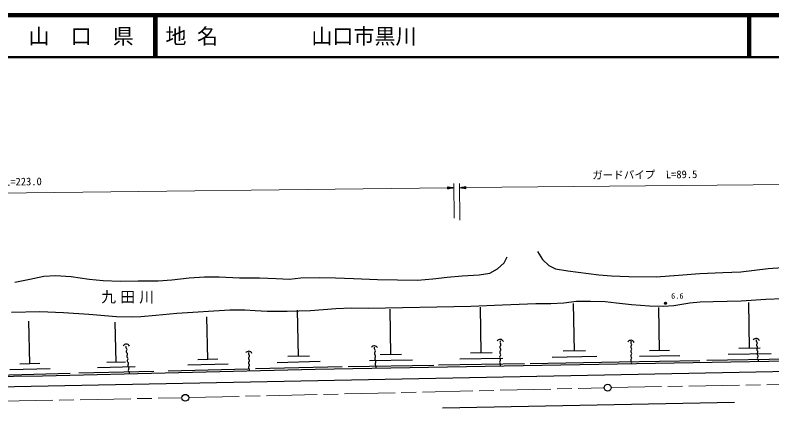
# Model space of a CAD drawing. Units: millimetres, scale not verified. Extents: x 40000 to 680000, y 20000 to 380000.
# Drawn here: x 334706 to 514370, y 286809 to 380000 of the extents above; entities that cross this region are included whole.
import ezdxf
from ezdxf.enums import TextEntityAlignment as Align

# ---------------------------------------------------------------- set-up
doc = ezdxf.new("R2010")
doc.units = ezdxf.units.MM
doc.header["$LTSCALE"] = 1000
doc.linetypes.add('CHAIN', pattern=[18.5, 12, -1.5, 3.5, -1.5])
for name, color, linetype, lineweight in [('M-BGD', 7, 'Continuous', 25), ('M-BMK', 2, 'CHAIN', 13), ('M-BMK-SRVR', 3, 'Continuous', 25), ('M-STR-HTXT', 7, 'Continuous', 13), ('M-STR-STRD', 7, 'Continuous', 25), ('M-TTL', 2, 'Continuous', 140), ('M-TTL-LINE', 7, 'Continuous', 50)]:
    doc.layers.add(name, color=color, linetype=linetype, lineweight=lineweight)
doc.layers.add('M-TTL-TXT', color=7, linetype='Continuous')
doc.styles.add('ＭＳ ゴシック', font='')
doc.styles.get('ＭＳ ゴシック').set_extended_font_data('MS Gothic')

msp = doc.modelspace()

# ---------------------------------------------------------------- linework, layer by layer
at = {"layer": 'M-BGD'}
for p, q in [((467498, 300284), (467301, 311548)), ((509055, 300915), (508864, 311785)), ((401991, 299029), (401718, 309982)), ((423929, 299414), (423739, 310256)), ((445380, 299807), (445189, 310715)), ((487676, 300378), (487497, 310604)), ((338197, 297236), (337943, 307386)), ((380461, 298291), (380207, 308440)), ((358671, 297608), (358433, 307138)), ((470138, 300330), (464858, 300238)), ((490073, 300420), (485279, 300336)), ((511602, 300959), (506507, 300870)), ((382839, 298350), (378082, 298231)), ((404558, 299093), (399424, 298965)), ((426470, 299459), (421388, 299370)), ((450517, 298533), (440291, 298354)), ((447937, 299852), (442824, 299762)), ((472803, 298969), (462243, 298783)), ((492492, 299184), (482905, 299016)), ((519293, 298376), (498912, 298018)), ((514174, 299645), (503983, 299466)), ((340575, 297296), (335818, 297177)), ((363168, 296529), (354234, 296306)), ((360905, 297664), (356438, 297552)), ((385250, 297141), (375735, 296903)), ((412328, 296547), (391792, 296035)), ((407160, 297788), (396892, 297532)), ((434141, 296882), (413812, 296526)), ((429035, 298148), (418871, 297970)), ((455654, 297259), (435202, 296901)), ((478107, 297653), (456988, 297283)), ((497308, 297990), (478134, 297654)), ((347775, 294937), (328745, 294462)), ((342986, 296086), (333471, 295849)), ((367665, 295449), (349797, 295003)), ((390039, 295991), (371009, 295516))]:
    msp.add_line(p, q, dxfattribs=at)
for points in [[(458729, 323896), (459926, 321982), (461409, 320595), (462988, 319781), (465907, 319302), (473325, 318345), (476292, 318154), (480407, 317987), (486915, 317939), (492179, 318274), (497252, 318656), (502707, 318944), (506966, 319087), (513522, 319901), (521513, 320451), (526969, 320738), (528658, 320787)], [(334597, 316671), (338234, 317340), (341488, 318058), (344311, 318250), (347996, 317963), (352303, 317340), (355605, 317006), (359672, 316838), (363931, 316934), (368669, 316982), (371923, 317173), (375990, 317699), (379627, 317891), (383120, 317939), (388002, 317675), (392739, 317675), (396711, 317532), (399821, 317340), (402549, 317628), (407047, 317771), (410780, 317628), (415039, 317532), (420733, 317245), (430208, 317125), (433845, 317460), (437291, 317843), (440880, 318130), (444852, 318369), (447436, 318800), (449254, 319781), (450786, 321217), (451503, 322652)], [(333875, 309519), (340574, 309695), (346157, 309440), (352187, 309057), (358790, 308514), (362459, 308371), (364533, 308467), (368138, 308818), (373115, 309296), (385652, 310078), (389225, 310078), (391714, 309918), (394553, 309743), (399275, 309775), (404858, 309934), (410823, 310381), (414588, 310508), (418608, 310461), (442885, 310939), (450414, 311226), (458326, 311577), (461931, 311577), (464962, 311769), (468025, 312088), (471310, 312119), (474788, 312024), (477468, 311721), (481009, 311370), (485284, 310987), (488665, 310923), (491122, 311115), (494886, 311721), (497343, 312008), (500437, 312040), (507073, 312183), (512975, 312566), (516963, 312789)], [(293419, 295813), (293435, 295342), (299848, 293955), (341196, 294372), (405907, 295987), (527144, 298113), (529387, 300243)]]:
    msp.add_lwpolyline(points, dxfattribs=at)
for radius in [250, 204, 159, 114, 68.2, 22.7]:
    msp.add_circle((489124, 311630), radius, dxfattribs=at)
for centre, radius, start, end in [((361080, 301105), 850, 26.7246, 150.57963), ((449855, 302203), 850, 22.09816, 145.95319), ((450224, 302388), 415, 133.20867, 224.58791), ((449633, 301806), 415, 313.20867, 44.58791), ((480903, 301997), 850, 24.08157, 147.9366), ((481196, 302343), 344, 129.52265, 230.46457), ((480758, 301812), 344, 309.52265, 50.46457), ((510646, 302410), 850, 19.19183, 143.04685), ((510967, 302722), 327, 131.83703, 235.50746), ((511033, 301695), 327, 131.83703, 235.50746), ((510596, 302182), 327, 311.83703, 55.50746), ((361337, 301231), 368, 137.50306, 234.85279), ((361456, 300132), 368, 137.50306, 234.85279), ((360913, 300629), 368, 317.50306, 54.85279), ((390165, 299382), 850, 23.81364, 147.66867), ((420000, 300682), 850, 23.72925, 147.58427), ((420403, 300938), 453, 139.55797, 226.76742), ((419782, 300278), 453, 319.55797, 46.76742), ((450178, 300015), 415, 133.20867, 224.58791), ((450201, 301202), 415, 133.20867, 224.58791), ((449610, 300619), 415, 313.20867, 44.58791), ((481196, 301282), 344, 129.52265, 230.46457), ((481196, 300221), 344, 129.52265, 230.46457), ((480758, 300751), 344, 309.52265, 50.46457), ((511099, 300668), 327, 131.83703, 235.50746), ((510662, 301156), 327, 311.83703, 55.50746), ((510728, 300129), 327, 311.83703, 55.50746), ((361575, 299033), 368, 137.50306, 234.85279), ((361032, 299530), 368, 317.50306, 54.85279), ((361151, 298431), 368, 317.50306, 54.85279), ((390460, 299641), 354, 130.20767, 229.66198), ((390459, 298562), 354, 130.20767, 229.66198), ((390001, 298023), 354, 310.20767, 49.66198), ((390002, 299102), 354, 310.20767, 49.66198), ((420472, 299690), 453, 139.55797, 226.76742), ((420541, 298442), 453, 139.55797, 226.76742), ((419851, 299030), 453, 319.55797, 46.76742), ((450155, 298828), 415, 133.20867, 224.58791), ((449565, 298246), 415, 313.20867, 44.58791), ((449588, 299433), 415, 313.20867, 44.58791), ((481196, 299160), 344, 129.52265, 230.46457), ((481196, 298099), 344, 129.52265, 230.46457), ((480758, 299691), 344, 309.52265, 50.46457), ((480758, 298630), 344, 309.52265, 50.46457), ((511165, 299641), 327, 131.83703, 235.50746), ((511231, 298615), 327, 131.83703, 235.50746), ((510794, 299102), 327, 311.83703, 55.50746), ((510860, 298075), 327, 311.83703, 55.50746), ((361694, 297934), 368, 137.50306, 234.85279), ((361813, 296835), 368, 137.50306, 234.85279), ((361270, 297332), 368, 317.50306, 54.85279), ((361389, 296233), 368, 317.50306, 54.85279), ((390456, 296404), 354, 130.20767, 229.66198), ((390457, 297483), 354, 130.20767, 229.66198), ((390000, 296944), 354, 310.20767, 49.66198), ((420610, 297194), 453, 139.55797, 226.76742), ((419920, 297782), 453, 319.55797, 46.76742), ((419989, 296534), 453, 319.55797, 46.76742), ((450133, 297642), 415, 133.20867, 224.58791), ((449542, 297059), 415, 313.20867, 44.58791), ((480758, 297569), 344, 309.52265, 50.46457), ((361932, 295736), 368, 137.50306, 234.85279), ((361508, 295134), 368, 317.50306, 54.85279), ((389999, 295866), 354, 310.20767, 49.66198)]:
    msp.add_arc(centre, radius, start, end, dxfattribs=at)
at = {"layer": 'M-BMK'}
for p, q in [((476193, 291618), (574834, 293431)), ((375911, 289232), (474593, 291585)), ((276168, 287382), (374311, 289199))]:
    msp.add_line(p, q, dxfattribs=at)
at = {"layer": 'M-BMK-SRVR'}
for centre in [(475393, 291604), (375111, 289213)]:
    msp.add_circle(centre, 800, dxfattribs=at)
at = {"layer": 'M-STR-HTXT'}
for p, q in [((438974, 331810), (438879, 340035)), ((440270, 331379), (440186, 340047)), ((441696, 339062), (526730, 339883)), ((218515, 336469), (437390, 339017)), ((438890, 339035), (437387, 339267)), ((437387, 339267), (437393, 338767)), ((437688, 339221), (437388, 339217)), ((437389, 339167), (437988, 339174)), ((438289, 339128), (437389, 339117)), ((437390, 339067), (438590, 339081)), ((438890, 339035), (437390, 339017)), ((437391, 338967), (438591, 338981)), ((438291, 338928), (437391, 338917)), ((437392, 338867), (437992, 338874)), ((438890, 339035), (437393, 338767)), ((437693, 338821), (437393, 338817)), ((440196, 339047), (441693, 339312)), ((440196, 339047), (441696, 339062)), ((440196, 339047), (441698, 338812)), ((441695, 339112), (440495, 339100)), ((441696, 339012), (440496, 339000)), ((440795, 339153), (441695, 339162)), ((440797, 338953), (441697, 338962)), ((441694, 339212), (441094, 339206)), ((441697, 338912), (441097, 338906)), ((441394, 339259), (441694, 339262)), ((441398, 338859), (441698, 338862)), ((441698, 338812), (441693, 339312))]:
    msp.add_line(p, q, dxfattribs=at)
at = {"layer": 'M-STR-STRD'}
for p, q in [((319084, 291538), (529370, 295730)), ((436182, 286809), (505527, 288197))]:
    msp.add_line(p, q, dxfattribs=at)
at = {"layer": 'M-TTL'}
msp.add_line((680000, 380000), (40000, 380000), dxfattribs=at)
at = {"layer": 'M-TTL-LINE'}
for p, q in [((367750, 380000), (367750, 370000)), ((368250, 380000), (368250, 370000)), ((508747, 380000), (508747, 370000)), ((509247, 380000), (509247, 370000)), ((40000, 370000), (680000, 370000))]:
    msp.add_line(p, q, dxfattribs=at)

# ---------------------------------------------------------------- texts
at = {"layer": 'M-BGD', "style": 'ＭＳ ゴシック'}
msp.add_text('6.6', height=1320, dxfattribs=at).set_placement((490447, 312314), align=Align.BOTTOM_LEFT)
at = {"layer": 'M-BGD', "insert": (361925, 311528), "char_height": 2566, "attachment_point": 8, "style": 'ＭＳ ゴシック'}
msp.add_mtext('\\T1.29;九田川', dxfattribs=at)
at = {"layer": 'M-STR-HTXT', "style": 'ＭＳ ゴシック'}
for s, rotation, p in [('ガードパイプ  L=89.5', 0.553, (484201, 340673)), ('ガードパイプ  L=223.0', 0.667, (327939, 338943))]:
    msp.add_text(s, height=1833, rotation=rotation, dxfattribs=at).set_placement(p, align=Align.BOTTOM_CENTER)
at = {"layer": 'M-TTL-TXT', "style": 'ＭＳ ゴシック'}
for s, p in [('地 名', (370380, 375000)), ('山口市黒川', (405024, 375000))]:
    msp.add_text(s, height=3666, dxfattribs=at).set_placement(p, align=Align.MIDDLE_LEFT)
msp.add_text('山\u3000口\u3000県', height=3666, dxfattribs=at).set_placement((350375, 375000), align=Align.MIDDLE_CENTER)

doc.saveas('drawing.dxf')
